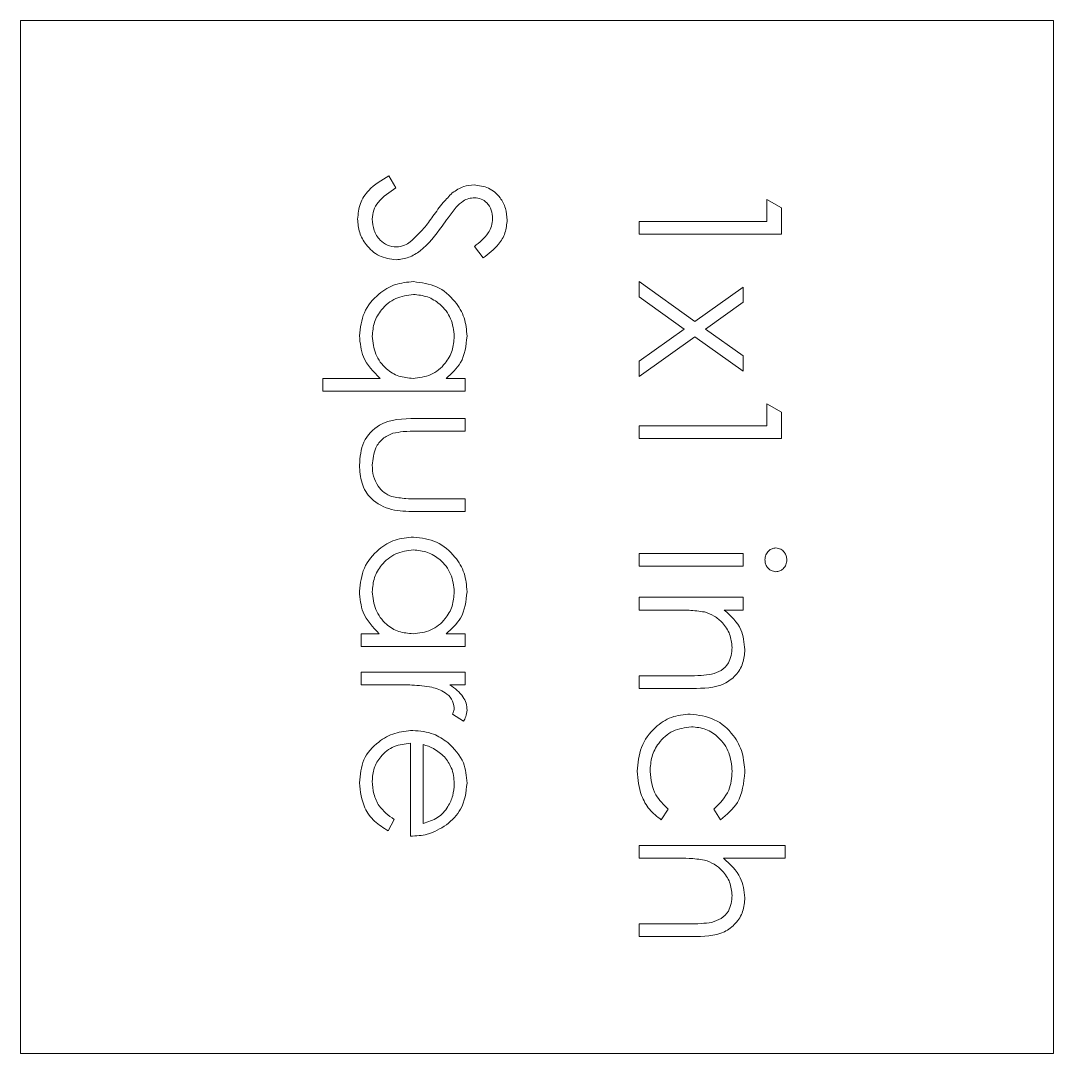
# Model space of a CAD drawing. Header units: inches. Extents: x 178 to 434, y 0 to 792.
# Drawn here: x 404.06 to 434.45, y 757.3 to 787.7 of the extents above; entities that cross this region are included whole.
import ezdxf

# ---------------------------------------------------------------- set-up
doc = ezdxf.new("R2010")
doc.units = ezdxf.units.IN
doc.header["$MEASUREMENT"] = 0

# ---------------------------------------------------------------- blocks, each defined once
blk = doc.blocks.new('block 33')
at = {"color": 7, "lineweight": 15, "true_color": 0xffffff}
blk.add_open_spline([(416.823, 765.24), (416.809, 765.403), (416.795, 765.565), (416.735, 765.709), (416.687, 765.823), (416.612, 765.926), (416.536, 766.029)], degree=3, knots=[0, 0, 0, 0, 1, 1, 1, 2, 2, 2, 2], dxfattribs=at)
blk = doc.blocks.new('block 34')
at = {"color": 7, "lineweight": 15, "true_color": 0xffffff}
blk.add_open_spline([(415.91, 764.07), (416.055, 764.116), (416.2, 764.162), (416.325, 764.243), (416.449, 764.323), (416.553, 764.438), (416.634, 764.566), (416.697, 764.667), (416.746, 764.776), (416.775, 764.89), (416.804, 765.004), (416.813, 765.122), (416.823, 765.24)], degree=3, knots=[0, 0, 0, 0, 1, 1, 1, 2, 2, 2, 3, 3, 3, 4, 4, 4, 4], dxfattribs=at)
blk = doc.blocks.new('block 35')
at = {"color": 7, "lineweight": 15, "true_color": 0xffffff}
blk.add_lwpolyline([(415.91, 766.393), (415.91, 764.07)], dxfattribs=at)
blk = doc.blocks.new('block 36')
at = {"color": 7, "lineweight": 15, "true_color": 0xffffff}
blk.add_open_spline([(416.536, 766.029), (416.432, 766.12), (416.329, 766.211), (416.21, 766.275), (416.117, 766.326), (416.013, 766.359), (415.91, 766.393)], degree=3, knots=[0, 0, 0, 0, 1, 1, 1, 2, 2, 2, 2], dxfattribs=at)
blk = doc.blocks.new('block 37')
at = {"color": 7, "lineweight": 15, "true_color": 0xffffff}
blk.add_lwpolyline([(423.368, 763.05), (422.261, 763.05)], dxfattribs=at)
blk = doc.blocks.new('block 38')
at = {"color": 7, "lineweight": 15, "true_color": 0xffffff}
blk.add_open_spline([(424.189, 762.992), (424.037, 763.013), (423.884, 763.034), (423.731, 763.043), (423.61, 763.05), (423.489, 763.05), (423.368, 763.05)], degree=3, knots=[0, 0, 0, 0, 1, 1, 1, 2, 2, 2, 2], dxfattribs=at)
blk = doc.blocks.new('block 39')
at = {"color": 7, "lineweight": 15, "true_color": 0xffffff}
blk.add_open_spline([(425, 761.951), (424.986, 762.084), (424.972, 762.217), (424.927, 762.339), (424.881, 762.461), (424.804, 762.572), (424.713, 762.671), (424.642, 762.748), (424.563, 762.817), (424.475, 762.869), (424.386, 762.922), (424.288, 762.957), (424.189, 762.992)], degree=3, knots=[0, 0, 0, 0, 1, 1, 1, 2, 2, 2, 3, 3, 3, 4, 4, 4, 4], dxfattribs=at)
blk = doc.blocks.new('block 40')
at = {"color": 7, "lineweight": 15, "true_color": 0xffffff}
blk.add_open_spline([(424.397, 761.16), (424.494, 761.191), (424.591, 761.223), (424.677, 761.276), (424.763, 761.33), (424.839, 761.405), (424.889, 761.492), (424.967, 761.627), (424.983, 761.789), (425, 761.951)], degree=3, knots=[0, 0, 0, 0, 1, 1, 1, 2, 2, 2, 3, 3, 3, 3], dxfattribs=at)
blk = doc.blocks.new('block 41')
at = {"color": 7, "lineweight": 15, "true_color": 0xffffff}
blk.add_lwpolyline([(422.261, 761.117), (423.701, 761.117)], dxfattribs=at)
blk = doc.blocks.new('block 42')
at = {"color": 7, "lineweight": 15, "true_color": 0xffffff}
blk.add_lwpolyline([(422.261, 760.741), (422.261, 761.117)], dxfattribs=at)
blk = doc.blocks.new('block 43')
at = {"color": 7, "lineweight": 15, "true_color": 0xffffff}
blk.add_lwpolyline([(423.824, 760.741), (422.261, 760.741)], dxfattribs=at)
blk = doc.blocks.new('block 44')
at = {"color": 7, "lineweight": 15, "true_color": 0xffffff}
blk.add_open_spline([(425.376, 761.885), (425.364, 761.748), (425.352, 761.611), (425.309, 761.482), (425.266, 761.353), (425.192, 761.233), (425.099, 761.131), (425.007, 761.029), (424.894, 760.945), (424.774, 760.885), (424.489, 760.746), (424.157, 760.743), (423.824, 760.741)], degree=3, knots=[0, 0, 0, 0, 1, 1, 1, 2, 2, 2, 3, 3, 3, 4, 4, 4, 4], dxfattribs=at)
blk = doc.blocks.new('block 45')
at = {"color": 7, "lineweight": 15, "true_color": 0xffffff}
blk.add_open_spline([(424.744, 763.05), (424.94, 762.872), (425.137, 762.694), (425.241, 762.47), (425.324, 762.294), (425.35, 762.09), (425.376, 761.885)], degree=3, knots=[0, 0, 0, 0, 1, 1, 1, 2, 2, 2, 2], dxfattribs=at)
blk = doc.blocks.new('block 46')
at = {"color": 7, "lineweight": 15, "true_color": 0xffffff}
blk.add_lwpolyline([(426.557, 763.05), (424.744, 763.05)], dxfattribs=at)
blk = doc.blocks.new('block 47')
at = {"color": 7, "lineweight": 15, "true_color": 0xffffff}
blk.add_lwpolyline([(422.261, 763.425), (426.557, 763.425)], dxfattribs=at)
blk = doc.blocks.new('block 48')
at = {"color": 7, "lineweight": 15, "true_color": 0xffffff}
blk.add_lwpolyline([(422.261, 763.05), (422.261, 763.425)], dxfattribs=at)
blk = doc.blocks.new('block 49')
at = {"color": 7, "lineweight": 15, "true_color": 0xffffff}
blk.add_open_spline([(416.462, 781.648), (416.268, 781.385), (416.073, 781.123), (415.816, 780.924), (415.714, 780.845), (415.603, 780.777), (415.484, 780.735), (415.365, 780.693), (415.238, 780.677), (415.11, 780.661)], degree=3, knots=[0, 0, 0, 0, 1, 1, 1, 2, 2, 2, 3, 3, 3, 3], dxfattribs=at)
blk = doc.blocks.new('block 50')
at = {"color": 7, "lineweight": 15, "true_color": 0xffffff}
blk.add_open_spline([(416.879, 782.211), (416.799, 782.108), (416.719, 782.004), (416.641, 781.899), (416.58, 781.816), (416.521, 781.732), (416.462, 781.648)], degree=3, knots=[0, 0, 0, 0, 1, 1, 1, 2, 2, 2, 2], dxfattribs=at)
blk = doc.blocks.new('block 51')
at = {"color": 7, "lineweight": 15, "true_color": 0xffffff}
blk.add_open_spline([(417.42, 782.487), (417.362, 782.482), (417.303, 782.477), (417.247, 782.462), (417.191, 782.447), (417.137, 782.421), (417.088, 782.39), (417.01, 782.34), (416.945, 782.276), (416.879, 782.211)], degree=3, knots=[0, 0, 0, 0, 1, 1, 1, 2, 2, 2, 3, 3, 3, 3], dxfattribs=at)
blk = doc.blocks.new('block 52')
at = {"color": 7, "lineweight": 15, "true_color": 0xffffff}
blk.add_open_spline([(417.413, 781.055), (417.565, 781.173), (417.717, 781.292), (417.823, 781.449), (417.864, 781.512), (417.899, 781.58), (417.919, 781.651), (417.939, 781.723), (417.945, 781.798), (417.95, 781.873)], degree=3, knots=[0, 0, 0, 0, 1, 1, 1, 2, 2, 2, 3, 3, 3, 3], dxfattribs=at)
blk = doc.blocks.new('block 53')
at = {"color": 7, "lineweight": 15, "true_color": 0xffffff}
blk.add_lwpolyline([(417.671, 780.715), (417.413, 781.055)], dxfattribs=at)
blk = doc.blocks.new('block 54')
at = {"color": 7, "lineweight": 15, "true_color": 0xffffff}
blk.add_open_spline([(418.38, 781.831), (418.367, 781.702), (418.355, 781.573), (418.314, 781.452), (418.273, 781.331), (418.204, 781.218), (418.122, 781.119), (417.993, 780.962), (417.832, 780.838), (417.671, 780.715)], degree=3, knots=[0, 0, 0, 0, 1, 1, 1, 2, 2, 2, 3, 3, 3, 3], dxfattribs=at)
blk = doc.blocks.new('block 55')
at = {"color": 7, "lineweight": 15, "true_color": 0xffffff}
blk.add_open_spline([(417.403, 782.863), (417.551, 782.845), (417.7, 782.826), (417.832, 782.766), (417.964, 782.706), (418.08, 782.603), (418.17, 782.484), (418.241, 782.39), (418.295, 782.285), (418.328, 782.174), (418.36, 782.064), (418.37, 781.947), (418.38, 781.831)], degree=3, knots=[0, 0, 0, 0, 1, 1, 1, 2, 2, 2, 3, 3, 3, 4, 4, 4, 4], dxfattribs=at)
blk = doc.blocks.new('block 56')
at = {"color": 7, "lineweight": 15, "true_color": 0xffffff}
blk.add_open_spline([(416.765, 782.629), (416.874, 782.702), (416.982, 782.776), (417.103, 782.815), (417.198, 782.845), (417.3, 782.854), (417.403, 782.863)], degree=3, knots=[0, 0, 0, 0, 1, 1, 1, 2, 2, 2, 2], dxfattribs=at)
blk = doc.blocks.new('block 57')
at = {"color": 7, "lineweight": 15, "true_color": 0xffffff}
blk.add_open_spline([(416.195, 781.942), (416.292, 782.079), (416.388, 782.215), (416.496, 782.342), (416.581, 782.442), (416.673, 782.535), (416.765, 782.629)], degree=3, knots=[0, 0, 0, 0, 1, 1, 1, 2, 2, 2, 2], dxfattribs=at)
blk = doc.blocks.new('block 58')
at = {"color": 7, "lineweight": 15, "true_color": 0xffffff}
blk.add_open_spline([(415.527, 781.187), (415.666, 781.316), (415.804, 781.445), (415.926, 781.588), (416.022, 781.701), (416.109, 781.821), (416.195, 781.942)], degree=3, knots=[0, 0, 0, 0, 1, 1, 1, 2, 2, 2, 2], dxfattribs=at)
blk = doc.blocks.new('block 59')
at = {"color": 7, "lineweight": 15, "true_color": 0xffffff}
blk.add_open_spline([(415.116, 781.037), (415.2, 781.047), (415.283, 781.058), (415.359, 781.089), (415.418, 781.113), (415.473, 781.15), (415.527, 781.187)], degree=3, knots=[0, 0, 0, 0, 1, 1, 1, 2, 2, 2, 2], dxfattribs=at)
blk = doc.blocks.new('block 60')
at = {"color": 7, "lineweight": 15, "true_color": 0xffffff}
blk.add_open_spline([(414.407, 781.858), (414.418, 781.745), (414.429, 781.632), (414.465, 781.527), (414.501, 781.421), (414.562, 781.323), (414.641, 781.241), (414.704, 781.177), (414.777, 781.124), (414.858, 781.091), (414.94, 781.059), (415.028, 781.048), (415.116, 781.037)], degree=3, knots=[0, 0, 0, 0, 1, 1, 1, 2, 2, 2, 3, 3, 3, 4, 4, 4, 4], dxfattribs=at)
blk = doc.blocks.new('block 61')
at = {"color": 7, "lineweight": 15, "true_color": 0xffffff}
blk.add_open_spline([(415.105, 782.777), (414.913, 782.653), (414.722, 782.528), (414.583, 782.351), (414.528, 782.281), (414.481, 782.202), (414.453, 782.119), (414.425, 782.035), (414.416, 781.946), (414.407, 781.858)], degree=3, knots=[0, 0, 0, 0, 1, 1, 1, 2, 2, 2, 3, 3, 3, 3], dxfattribs=at)
blk = doc.blocks.new('block 62')
at = {"color": 7, "lineweight": 15, "true_color": 0xffffff}
blk.add_lwpolyline([(414.892, 783.131), (415.105, 782.777)], dxfattribs=at)
blk = doc.blocks.new('block 63')
at = {"color": 7, "lineweight": 15, "true_color": 0xffffff}
blk.add_open_spline([(413.977, 781.858), (413.993, 782.013), (414.008, 782.168), (414.06, 782.312), (414.112, 782.456), (414.2, 782.59), (414.306, 782.702), (414.473, 782.88), (414.682, 783.005), (414.892, 783.131)], degree=3, knots=[0, 0, 0, 0, 1, 1, 1, 2, 2, 2, 3, 3, 3, 3], dxfattribs=at)
blk = doc.blocks.new('block 64')
at = {"color": 7, "lineweight": 15, "true_color": 0xffffff}
blk.add_open_spline([(415.11, 780.661), (414.939, 780.685), (414.768, 780.708), (414.617, 780.78), (414.465, 780.851), (414.334, 780.972), (414.229, 781.109), (414.145, 781.217), (414.077, 781.335), (414.038, 781.461), (413.999, 781.588), (413.988, 781.723), (413.977, 781.858)], degree=3, knots=[0, 0, 0, 0, 1, 1, 1, 2, 2, 2, 3, 3, 3, 4, 4, 4, 4], dxfattribs=at)
blk = doc.blocks.new('block 65')
at = {"color": 7, "lineweight": 15, "true_color": 0xffffff}
blk.add_open_spline([(417.199, 778.409), (417.167, 778.133), (417.136, 777.857), (417.007, 777.634), (416.905, 777.458), (416.742, 777.314), (416.579, 777.171)], degree=3, knots=[0, 0, 0, 0, 1, 1, 1, 2, 2, 2, 2], dxfattribs=at)
blk = doc.blocks.new('block 66')
at = {"color": 7, "lineweight": 15, "true_color": 0xffffff}
blk.add_open_spline([(415.623, 780.017), (415.858, 779.988), (416.092, 779.959), (416.301, 779.865), (416.51, 779.771), (416.693, 779.612), (416.842, 779.428), (416.959, 779.283), (417.055, 779.123), (417.111, 778.951), (417.167, 778.778), (417.183, 778.594), (417.199, 778.409)], degree=3, knots=[0, 0, 0, 0, 1, 1, 1, 2, 2, 2, 3, 3, 3, 4, 4, 4, 4], dxfattribs=at)
blk = doc.blocks.new('block 67')
at = {"color": 7, "lineweight": 15, "true_color": 0xffffff}
blk.add_open_spline([(414.031, 778.421), (414.058, 778.656), (414.086, 778.892), (414.177, 779.103), (414.269, 779.314), (414.424, 779.501), (414.606, 779.653), (414.749, 779.773), (414.909, 779.871), (415.081, 779.928), (415.253, 779.985), (415.438, 780.001), (415.623, 780.017)], degree=3, knots=[0, 0, 0, 0, 1, 1, 1, 2, 2, 2, 3, 3, 3, 4, 4, 4, 4], dxfattribs=at)
blk = doc.blocks.new('block 68')
at = {"color": 7, "lineweight": 15, "true_color": 0xffffff}
blk.add_open_spline([(414.639, 777.171), (414.446, 777.368), (414.253, 777.565), (414.152, 777.804), (414.073, 777.992), (414.052, 778.207), (414.031, 778.421)], degree=3, knots=[0, 0, 0, 0, 1, 1, 1, 2, 2, 2, 2], dxfattribs=at)
blk = doc.blocks.new('block 69')
at = {"color": 7, "lineweight": 15, "true_color": 0xffffff}
blk.add_lwpolyline([(412.957, 777.171), (414.639, 777.171)], dxfattribs=at)
blk = doc.blocks.new('block 70')
at = {"color": 7, "lineweight": 15, "true_color": 0xffffff}
blk.add_lwpolyline([(412.957, 776.795), (412.957, 777.171)], dxfattribs=at)
blk = doc.blocks.new('block 71')
at = {"color": 7, "lineweight": 15, "true_color": 0xffffff}
blk.add_lwpolyline([(417.145, 776.795), (412.957, 776.795)], dxfattribs=at)
blk = doc.blocks.new('block 72')
at = {"color": 7, "lineweight": 15, "true_color": 0xffffff}
blk.add_lwpolyline([(417.145, 777.171), (417.145, 776.795)], dxfattribs=at)
blk = doc.blocks.new('block 73')
at = {"color": 7, "lineweight": 15, "true_color": 0xffffff}
blk.add_lwpolyline([(416.579, 777.171), (417.145, 777.171)], dxfattribs=at)
blk = doc.blocks.new('block 74')
at = {"color": 7, "lineweight": 15, "true_color": 0xffffff}
blk.add_lwpolyline([(415.113, 768.151), (414.084, 768.151)], dxfattribs=at)
blk = doc.blocks.new('block 75')
at = {"color": 7, "lineweight": 15, "true_color": 0xffffff}
blk.add_open_spline([(416.163, 768.083), (415.968, 768.108), (415.773, 768.133), (415.577, 768.143), (415.423, 768.152), (415.268, 768.151), (415.113, 768.151)], degree=3, knots=[0, 0, 0, 0, 1, 1, 1, 2, 2, 2, 2], dxfattribs=at)
blk = doc.blocks.new('block 76')
at = {"color": 7, "lineweight": 15, "true_color": 0xffffff}
blk.add_open_spline([(416.823, 767.475), (416.804, 767.564), (416.784, 767.652), (416.74, 767.728), (416.696, 767.805), (416.627, 767.869), (416.552, 767.918), (416.433, 767.997), (416.298, 768.04), (416.163, 768.083)], degree=3, knots=[0, 0, 0, 0, 1, 1, 1, 2, 2, 2, 3, 3, 3, 3], dxfattribs=at)
blk = doc.blocks.new('block 77')
at = {"color": 7, "lineweight": 15, "true_color": 0xffffff}
blk.add_open_spline([(416.768, 767.283), (416.784, 767.317), (416.8, 767.352), (416.809, 767.388), (416.817, 767.416), (416.82, 767.446), (416.823, 767.475)], degree=3, knots=[0, 0, 0, 0, 1, 1, 1, 2, 2, 2, 2], dxfattribs=at)
blk = doc.blocks.new('block 78')
at = {"color": 7, "lineweight": 15, "true_color": 0xffffff}
blk.add_lwpolyline([(417.094, 767.077), (416.768, 767.283)], dxfattribs=at)
blk = doc.blocks.new('block 79')
at = {"color": 7, "lineweight": 15, "true_color": 0xffffff}
blk.add_open_spline([(417.199, 767.404), (417.191, 767.339), (417.183, 767.274), (417.162, 767.214), (417.145, 767.166), (417.119, 767.121), (417.094, 767.077)], degree=3, knots=[0, 0, 0, 0, 1, 1, 1, 2, 2, 2, 2], dxfattribs=at)
blk = doc.blocks.new('block 80')
at = {"color": 7, "lineweight": 15, "true_color": 0xffffff}
blk.add_open_spline([(416.694, 768.151), (416.838, 768.045), (416.982, 767.94), (417.079, 767.795), (417.118, 767.738), (417.149, 767.674), (417.168, 767.608), (417.186, 767.542), (417.192, 767.473), (417.199, 767.404)], degree=3, knots=[0, 0, 0, 0, 1, 1, 1, 2, 2, 2, 3, 3, 3, 3], dxfattribs=at)
blk = doc.blocks.new('block 81')
at = {"color": 7, "lineweight": 15, "true_color": 0xffffff}
blk.add_lwpolyline([(417.145, 768.151), (416.694, 768.151)], dxfattribs=at)
blk = doc.blocks.new('block 82')
at = {"color": 7, "lineweight": 15, "true_color": 0xffffff}
blk.add_lwpolyline([(417.145, 768.526), (417.145, 768.151)], dxfattribs=at)
blk = doc.blocks.new('block 83')
at = {"color": 7, "lineweight": 15, "true_color": 0xffffff}
blk.add_lwpolyline([(414.084, 768.526), (417.145, 768.526)], dxfattribs=at)
blk = doc.blocks.new('block 84')
at = {"color": 7, "lineweight": 15, "true_color": 0xffffff}
blk.add_lwpolyline([(414.084, 768.151), (414.084, 768.526)], dxfattribs=at)
blk = doc.blocks.new('block 85')
at = {"color": 7, "lineweight": 15, "true_color": 0xffffff}
blk.add_lwpolyline([(415.534, 763.694), (415.534, 766.432)], dxfattribs=at)
blk = doc.blocks.new('block 86')
at = {"color": 7, "lineweight": 15, "true_color": 0xffffff}
blk.add_open_spline([(416.596, 764.027), (416.412, 763.918), (416.228, 763.809), (416.028, 763.755), (415.87, 763.712), (415.702, 763.703), (415.534, 763.694)], degree=3, knots=[0, 0, 0, 0, 1, 1, 1, 2, 2, 2, 2], dxfattribs=at)
blk = doc.blocks.new('block 87')
at = {"color": 7, "lineweight": 15, "true_color": 0xffffff}
blk.add_open_spline([(417.199, 765.259), (417.167, 764.987), (417.136, 764.715), (417.01, 764.493), (416.911, 764.317), (416.754, 764.172), (416.596, 764.027)], degree=3, knots=[0, 0, 0, 0, 1, 1, 1, 2, 2, 2, 2], dxfattribs=at)
blk = doc.blocks.new('block 88')
at = {"color": 7, "lineweight": 15, "true_color": 0xffffff}
blk.add_open_spline([(416.628, 766.456), (416.813, 766.268), (416.998, 766.08), (417.091, 765.852), (417.165, 765.671), (417.182, 765.465), (417.199, 765.259)], degree=3, knots=[0, 0, 0, 0, 1, 1, 1, 2, 2, 2, 2], dxfattribs=at)
blk = doc.blocks.new('block 89')
at = {"color": 7, "lineweight": 15, "true_color": 0xffffff}
blk.add_open_spline([(415.606, 766.808), (415.814, 766.79), (416.022, 766.771), (416.21, 766.697), (416.358, 766.64), (416.493, 766.548), (416.628, 766.456)], degree=3, knots=[0, 0, 0, 0, 1, 1, 1, 2, 2, 2, 2], dxfattribs=at)
blk = doc.blocks.new('block 90')
at = {"color": 7, "lineweight": 15, "true_color": 0xffffff}
blk.add_open_spline([(414.031, 765.269), (414.052, 765.501), (414.073, 765.734), (414.163, 765.941), (414.254, 766.146), (414.414, 766.325), (414.598, 766.467), (414.743, 766.58), (414.903, 766.669), (415.074, 766.722), (415.244, 766.775), (415.425, 766.791), (415.606, 766.808)], degree=3, knots=[0, 0, 0, 0, 1, 1, 1, 2, 2, 2, 3, 3, 3, 4, 4, 4, 4], dxfattribs=at)
blk = doc.blocks.new('block 91')
at = {"color": 7, "lineweight": 15, "true_color": 0xffffff}
blk.add_open_spline([(414.876, 763.855), (414.737, 763.94), (414.599, 764.026), (414.479, 764.136), (414.36, 764.246), (414.261, 764.381), (414.193, 764.528), (414.087, 764.756), (414.059, 765.012), (414.031, 765.269)], degree=3, knots=[0, 0, 0, 0, 1, 1, 1, 2, 2, 2, 3, 3, 3, 3], dxfattribs=at)
blk = doc.blocks.new('block 92')
at = {"color": 7, "lineweight": 15, "true_color": 0xffffff}
blk.add_lwpolyline([(415.051, 764.189), (414.876, 763.855)], dxfattribs=at)
blk = doc.blocks.new('block 93')
at = {"color": 7, "lineweight": 15, "true_color": 0xffffff}
blk.add_open_spline([(414.407, 765.316), (414.417, 765.189), (414.428, 765.063), (414.459, 764.939), (414.49, 764.816), (414.541, 764.695), (414.613, 764.591), (414.725, 764.429), (414.888, 764.309), (415.051, 764.189)], degree=3, knots=[0, 0, 0, 0, 1, 1, 1, 2, 2, 2, 3, 3, 3, 3], dxfattribs=at)
blk = doc.blocks.new('block 94')
at = {"color": 7, "lineweight": 15, "true_color": 0xffffff}
blk.add_open_spline([(415.534, 766.432), (415.368, 766.413), (415.202, 766.394), (415.052, 766.331), (414.902, 766.268), (414.768, 766.162), (414.66, 766.035), (414.575, 765.934), (414.507, 765.821), (414.468, 765.699), (414.428, 765.577), (414.417, 765.446), (414.407, 765.316)], degree=3, knots=[0, 0, 0, 0, 1, 1, 1, 2, 2, 2, 3, 3, 3, 4, 4, 4, 4], dxfattribs=at)
blk = doc.blocks.new('block 95')
at = {"color": 7, "lineweight": 15, "true_color": 0xffffff}
blk.add_lwpolyline([(434.454, 757.304), (434.454, 787.698)], dxfattribs=at)
blk = doc.blocks.new('block 96')
at = {"color": 7, "lineweight": 15, "true_color": 0xffffff}
blk.add_lwpolyline([(404.06, 757.304), (434.454, 757.304)], dxfattribs=at)
blk = doc.blocks.new('block 97')
at = {"color": 7, "lineweight": 15, "true_color": 0xffffff}
blk.add_lwpolyline([(404.06, 787.698), (404.06, 757.304)], dxfattribs=at)
blk = doc.blocks.new('block 98')
at = {"color": 7, "lineweight": 15, "true_color": 0xffffff}
blk.add_lwpolyline([(434.454, 787.698), (404.06, 787.698)], dxfattribs=at)
blk = doc.blocks.new('block 99')
at = {"color": 7, "lineweight": 15, "true_color": 0xffffff}
blk.add_lwpolyline([(422.261, 781.789), (426.02, 781.789)], dxfattribs=at)
blk = doc.blocks.new('block 100')
at = {"color": 7, "lineweight": 15, "true_color": 0xffffff}
blk.add_lwpolyline([(422.261, 781.413), (422.261, 781.789)], dxfattribs=at)
blk = doc.blocks.new('block 101')
at = {"color": 7, "lineweight": 15, "true_color": 0xffffff}
blk.add_lwpolyline([(426.449, 781.413), (422.261, 781.413)], dxfattribs=at)
blk = doc.blocks.new('block 102')
at = {"color": 7, "lineweight": 15, "true_color": 0xffffff}
blk.add_lwpolyline([(426.449, 782.187), (426.449, 781.413)], dxfattribs=at)
blk = doc.blocks.new('block 103')
at = {"color": 7, "lineweight": 15, "true_color": 0xffffff}
blk.add_lwpolyline([(426.02, 782.433), (426.449, 782.187)], dxfattribs=at)
blk = doc.blocks.new('block 104')
at = {"color": 7, "lineweight": 15, "true_color": 0xffffff}
blk.add_lwpolyline([(426.02, 781.789), (426.02, 782.433)], dxfattribs=at)
blk = doc.blocks.new('block 105')
at = {"color": 7, "lineweight": 15, "true_color": 0xffffff}
blk.add_open_spline([(422.208, 765.609), (422.229, 765.85), (422.251, 766.09), (422.335, 766.31), (422.419, 766.53), (422.565, 766.729), (422.742, 766.893), (422.882, 767.022), (423.041, 767.13), (423.215, 767.192), (423.389, 767.255), (423.578, 767.273), (423.766, 767.291)], degree=3, knots=[0, 0, 0, 0, 1, 1, 1, 2, 2, 2, 3, 3, 3, 4, 4, 4, 4], dxfattribs=at)
blk = doc.blocks.new('block 106')
at = {"color": 7, "lineweight": 15, "true_color": 0xffffff}
blk.add_open_spline([(422.914, 764.177), (422.792, 764.274), (422.67, 764.371), (422.57, 764.489), (422.469, 764.607), (422.39, 764.746), (422.337, 764.892), (422.252, 765.12), (422.23, 765.365), (422.208, 765.609)], degree=3, knots=[0, 0, 0, 0, 1, 1, 1, 2, 2, 2, 3, 3, 3, 3], dxfattribs=at)
blk = doc.blocks.new('block 107')
at = {"color": 7, "lineweight": 15, "true_color": 0xffffff}
blk.add_lwpolyline([(423.12, 764.492), (422.914, 764.177)], dxfattribs=at)
blk = doc.blocks.new('block 108')
at = {"color": 7, "lineweight": 15, "true_color": 0xffffff}
blk.add_open_spline([(422.583, 765.603), (422.613, 765.36), (422.643, 765.116), (422.754, 764.915), (422.842, 764.756), (422.981, 764.624), (423.12, 764.492)], degree=3, knots=[0, 0, 0, 0, 1, 1, 1, 2, 2, 2, 2], dxfattribs=at)
blk = doc.blocks.new('block 109')
at = {"color": 7, "lineweight": 15, "true_color": 0xffffff}
blk.add_open_spline([(423.8, 766.916), (423.614, 766.889), (423.428, 766.863), (423.262, 766.785), (423.096, 766.708), (422.95, 766.579), (422.838, 766.428), (422.75, 766.309), (422.683, 766.176), (422.644, 766.037), (422.605, 765.897), (422.594, 765.75), (422.583, 765.603)], degree=3, knots=[0, 0, 0, 0, 1, 1, 1, 2, 2, 2, 3, 3, 3, 4, 4, 4, 4], dxfattribs=at)
blk = doc.blocks.new('block 110')
at = {"color": 7, "lineweight": 15, "true_color": 0xffffff}
blk.add_open_spline([(425, 765.606), (424.983, 765.792), (424.966, 765.978), (424.902, 766.149), (424.838, 766.319), (424.727, 766.474), (424.59, 766.603), (424.483, 766.704), (424.361, 766.788), (424.226, 766.838), (424.092, 766.887), (423.946, 766.901), (423.8, 766.916)], degree=3, knots=[0, 0, 0, 0, 1, 1, 1, 2, 2, 2, 3, 3, 3, 4, 4, 4, 4], dxfattribs=at)
blk = doc.blocks.new('block 111')
at = {"color": 7, "lineweight": 15, "true_color": 0xffffff}
blk.add_open_spline([(424.463, 764.492), (424.637, 764.666), (424.812, 764.84), (424.9, 765.053), (424.969, 765.221), (424.985, 765.413), (425, 765.606)], degree=3, knots=[0, 0, 0, 0, 1, 1, 1, 2, 2, 2, 2], dxfattribs=at)
blk = doc.blocks.new('block 112')
at = {"color": 7, "lineweight": 15, "true_color": 0xffffff}
blk.add_lwpolyline([(424.658, 764.177), (424.463, 764.492)], dxfattribs=at)
blk = doc.blocks.new('block 113')
at = {"color": 7, "lineweight": 15, "true_color": 0xffffff}
blk.add_open_spline([(425.376, 765.578), (425.341, 765.261), (425.306, 764.945), (425.155, 764.692), (425.037, 764.494), (424.848, 764.336), (424.658, 764.177)], degree=3, knots=[0, 0, 0, 0, 1, 1, 1, 2, 2, 2, 2], dxfattribs=at)
blk = doc.blocks.new('block 114')
at = {"color": 7, "lineweight": 15, "true_color": 0xffffff}
blk.add_open_spline([(423.766, 767.291), (424.011, 767.259), (424.256, 767.226), (424.475, 767.125), (424.693, 767.025), (424.886, 766.857), (425.034, 766.66), (425.151, 766.504), (425.241, 766.33), (425.293, 766.147), (425.346, 765.964), (425.361, 765.771), (425.376, 765.578)], degree=3, knots=[0, 0, 0, 0, 1, 1, 1, 2, 2, 2, 3, 3, 3, 4, 4, 4, 4], dxfattribs=at)
blk = doc.blocks.new('block 115')
at = {"color": 7, "lineweight": 15, "true_color": 0xffffff}
blk.add_lwpolyline([(423.368, 770.352), (422.261, 770.352)], dxfattribs=at)
blk = doc.blocks.new('block 116')
at = {"color": 7, "lineweight": 15, "true_color": 0xffffff}
blk.add_open_spline([(424.189, 770.294), (424.037, 770.315), (423.884, 770.336), (423.731, 770.345), (423.61, 770.352), (423.489, 770.352), (423.368, 770.352)], degree=3, knots=[0, 0, 0, 0, 1, 1, 1, 2, 2, 2, 2], dxfattribs=at)
blk = doc.blocks.new('block 117')
at = {"color": 7, "lineweight": 15, "true_color": 0xffffff}
blk.add_open_spline([(425, 769.253), (424.986, 769.386), (424.972, 769.518), (424.927, 769.64), (424.881, 769.763), (424.804, 769.874), (424.714, 769.973), (424.643, 770.05), (424.564, 770.12), (424.475, 770.172), (424.386, 770.224), (424.288, 770.259), (424.189, 770.294)], degree=3, knots=[0, 0, 0, 0, 1, 1, 1, 2, 2, 2, 3, 3, 3, 4, 4, 4, 4], dxfattribs=at)
blk = doc.blocks.new('block 118')
at = {"color": 7, "lineweight": 15, "true_color": 0xffffff}
blk.add_open_spline([(424.397, 768.463), (424.495, 768.493), (424.592, 768.524), (424.678, 768.577), (424.764, 768.63), (424.84, 768.706), (424.889, 768.793), (424.967, 768.929), (424.984, 769.091), (425, 769.253)], degree=3, knots=[0, 0, 0, 0, 1, 1, 1, 2, 2, 2, 3, 3, 3, 3], dxfattribs=at)
blk = doc.blocks.new('block 119')
at = {"color": 7, "lineweight": 15, "true_color": 0xffffff}
blk.add_open_spline([(423.701, 768.419), (423.832, 768.418), (423.962, 768.417), (424.092, 768.427), (424.194, 768.435), (424.296, 768.449), (424.397, 768.463)], degree=3, knots=[0, 0, 0, 0, 1, 1, 1, 2, 2, 2, 2], dxfattribs=at)
blk = doc.blocks.new('block 120')
at = {"color": 7, "lineweight": 15, "true_color": 0xffffff}
blk.add_lwpolyline([(422.261, 768.419), (423.701, 768.419)], dxfattribs=at)
blk = doc.blocks.new('block 121')
at = {"color": 7, "lineweight": 15, "true_color": 0xffffff}
blk.add_lwpolyline([(422.261, 768.043), (422.261, 768.419)], dxfattribs=at)
blk = doc.blocks.new('block 122')
at = {"color": 7, "lineweight": 15, "true_color": 0xffffff}
blk.add_lwpolyline([(423.824, 768.043), (422.261, 768.043)], dxfattribs=at)
blk = doc.blocks.new('block 123')
at = {"color": 7, "lineweight": 15, "true_color": 0xffffff}
blk.add_open_spline([(425.376, 769.187), (425.364, 769.05), (425.352, 768.913), (425.309, 768.784), (425.266, 768.656), (425.192, 768.536), (425.1, 768.434), (425.007, 768.332), (424.894, 768.248), (424.773, 768.188), (424.489, 768.049), (424.157, 768.046), (423.824, 768.043)], degree=3, knots=[0, 0, 0, 0, 1, 1, 1, 2, 2, 2, 3, 3, 3, 4, 4, 4, 4], dxfattribs=at)
blk = doc.blocks.new('block 124')
at = {"color": 7, "lineweight": 15, "true_color": 0xffffff}
blk.add_open_spline([(424.77, 770.352), (424.962, 770.173), (425.155, 769.995), (425.255, 769.771), (425.333, 769.595), (425.354, 769.391), (425.376, 769.187)], degree=3, knots=[0, 0, 0, 0, 1, 1, 1, 2, 2, 2, 2], dxfattribs=at)
blk = doc.blocks.new('block 125')
at = {"color": 7, "lineweight": 15, "true_color": 0xffffff}
blk.add_lwpolyline([(425.322, 770.352), (424.77, 770.352)], dxfattribs=at)
blk = doc.blocks.new('block 126')
at = {"color": 7, "lineweight": 15, "true_color": 0xffffff}
blk.add_lwpolyline([(425.322, 770.728), (425.322, 770.352)], dxfattribs=at)
blk = doc.blocks.new('block 127')
at = {"color": 7, "lineweight": 15, "true_color": 0xffffff}
blk.add_lwpolyline([(422.261, 770.728), (425.322, 770.728)], dxfattribs=at)
blk = doc.blocks.new('block 128')
at = {"color": 7, "lineweight": 15, "true_color": 0xffffff}
blk.add_lwpolyline([(422.261, 770.352), (422.261, 770.728)], dxfattribs=at)
blk = doc.blocks.new('block 129')
at = {"color": 7, "lineweight": 15, "true_color": 0xffffff}
blk.add_lwpolyline([(425.322, 771.641), (422.261, 771.641)], dxfattribs=at)
blk = doc.blocks.new('block 130')
at = {"color": 7, "lineweight": 15, "true_color": 0xffffff}
blk.add_lwpolyline([(425.322, 772.016), (425.322, 771.641)], dxfattribs=at)
blk = doc.blocks.new('block 131')
at = {"color": 7, "lineweight": 15, "true_color": 0xffffff}
blk.add_lwpolyline([(422.261, 772.016), (425.322, 772.016)], dxfattribs=at)
blk = doc.blocks.new('block 132')
at = {"color": 7, "lineweight": 15, "true_color": 0xffffff}
blk.add_lwpolyline([(422.261, 771.641), (422.261, 772.016)], dxfattribs=at)
blk = doc.blocks.new('block 133')
at = {"color": 7, "lineweight": 15, "true_color": 0xffffff}
blk.add_open_spline([(426.287, 771.48), (426.237, 771.487), (426.188, 771.494), (426.145, 771.516), (426.102, 771.537), (426.065, 771.573), (426.036, 771.613), (426.012, 771.645), (425.994, 771.679), (425.983, 771.716), (425.972, 771.752), (425.969, 771.791), (425.966, 771.83)], degree=3, knots=[0, 0, 0, 0, 1, 1, 1, 2, 2, 2, 3, 3, 3, 4, 4, 4, 4], dxfattribs=at)
blk = doc.blocks.new('block 134')
at = {"color": 7, "lineweight": 15, "true_color": 0xffffff}
blk.add_open_spline([(426.611, 771.83), (426.605, 771.78), (426.6, 771.731), (426.583, 771.685), (426.565, 771.64), (426.535, 771.599), (426.498, 771.564), (426.469, 771.537), (426.437, 771.515), (426.401, 771.501), (426.365, 771.488), (426.326, 771.484), (426.287, 771.48)], degree=3, knots=[0, 0, 0, 0, 1, 1, 1, 2, 2, 2, 3, 3, 3, 4, 4, 4, 4], dxfattribs=at)
blk = doc.blocks.new('block 135')
at = {"color": 7, "lineweight": 15, "true_color": 0xffffff}
blk.add_open_spline([(426.287, 772.178), (426.336, 772.171), (426.385, 772.164), (426.429, 772.143), (426.472, 772.122), (426.509, 772.087), (426.539, 772.047), (426.563, 772.015), (426.582, 771.981), (426.593, 771.945), (426.604, 771.908), (426.607, 771.869), (426.611, 771.83)], degree=3, knots=[0, 0, 0, 0, 1, 1, 1, 2, 2, 2, 3, 3, 3, 4, 4, 4, 4], dxfattribs=at)
blk = doc.blocks.new('block 136')
at = {"color": 7, "lineweight": 15, "true_color": 0xffffff}
blk.add_open_spline([(425.966, 771.83), (425.971, 771.879), (425.977, 771.928), (425.994, 771.973), (426.012, 772.018), (426.042, 772.059), (426.078, 772.093), (426.107, 772.119), (426.139, 772.142), (426.174, 772.156), (426.209, 772.169), (426.248, 772.173), (426.287, 772.178)], degree=3, knots=[0, 0, 0, 0, 1, 1, 1, 2, 2, 2, 3, 3, 3, 4, 4, 4, 4], dxfattribs=at)
blk = doc.blocks.new('block 137')
at = {"color": 7, "lineweight": 15, "true_color": 0xffffff}
blk.add_lwpolyline([(422.261, 775.775), (426.02, 775.775)], dxfattribs=at)
blk = doc.blocks.new('block 138')
at = {"color": 7, "lineweight": 15, "true_color": 0xffffff}
blk.add_lwpolyline([(422.261, 775.399), (422.261, 775.775)], dxfattribs=at)
blk = doc.blocks.new('block 139')
at = {"color": 7, "lineweight": 15, "true_color": 0xffffff}
blk.add_lwpolyline([(426.449, 775.399), (422.261, 775.399)], dxfattribs=at)
blk = doc.blocks.new('block 140')
at = {"color": 7, "lineweight": 15, "true_color": 0xffffff}
blk.add_lwpolyline([(426.449, 776.174), (426.449, 775.399)], dxfattribs=at)
blk = doc.blocks.new('block 141')
at = {"color": 7, "lineweight": 15, "true_color": 0xffffff}
blk.add_lwpolyline([(426.02, 776.419), (426.449, 776.174)], dxfattribs=at)
blk = doc.blocks.new('block 142')
at = {"color": 7, "lineweight": 15, "true_color": 0xffffff}
blk.add_lwpolyline([(426.02, 775.775), (426.02, 776.419)], dxfattribs=at)
blk = doc.blocks.new('block 143')
at = {"color": 7, "lineweight": 15, "true_color": 0xffffff}
blk.add_lwpolyline([(422.261, 779.57), (422.261, 780.017)], dxfattribs=at)
blk = doc.blocks.new('block 144')
at = {"color": 7, "lineweight": 15, "true_color": 0xffffff}
blk.add_lwpolyline([(423.591, 778.621), (422.261, 779.57)], dxfattribs=at)
blk = doc.blocks.new('block 145')
at = {"color": 7, "lineweight": 15, "true_color": 0xffffff}
blk.add_lwpolyline([(422.261, 777.672), (423.591, 778.621)], dxfattribs=at)
blk = doc.blocks.new('block 146')
at = {"color": 7, "lineweight": 15, "true_color": 0xffffff}
blk.add_lwpolyline([(422.261, 777.225), (422.261, 777.672)], dxfattribs=at)
blk = doc.blocks.new('block 147')
at = {"color": 7, "lineweight": 15, "true_color": 0xffffff}
blk.add_lwpolyline([(423.905, 778.397), (422.261, 777.225)], dxfattribs=at)
blk = doc.blocks.new('block 148')
at = {"color": 7, "lineweight": 15, "true_color": 0xffffff}
blk.add_lwpolyline([(425.322, 777.386), (423.905, 778.397)], dxfattribs=at)
blk = doc.blocks.new('block 149')
at = {"color": 7, "lineweight": 15, "true_color": 0xffffff}
blk.add_lwpolyline([(425.322, 777.833), (425.322, 777.386)], dxfattribs=at)
blk = doc.blocks.new('block 150')
at = {"color": 7, "lineweight": 15, "true_color": 0xffffff}
blk.add_lwpolyline([(424.218, 778.621), (425.322, 777.833)], dxfattribs=at)
blk = doc.blocks.new('block 151')
at = {"color": 7, "lineweight": 15, "true_color": 0xffffff}
blk.add_lwpolyline([(425.322, 779.409), (424.218, 778.621)], dxfattribs=at)
blk = doc.blocks.new('block 152')
at = {"color": 7, "lineweight": 15, "true_color": 0xffffff}
blk.add_lwpolyline([(425.322, 779.856), (425.322, 779.409)], dxfattribs=at)
blk = doc.blocks.new('block 153')
at = {"color": 7, "lineweight": 15, "true_color": 0xffffff}
blk.add_lwpolyline([(423.905, 778.844), (425.322, 779.856)], dxfattribs=at)
blk = doc.blocks.new('block 154')
at = {"color": 7, "lineweight": 15, "true_color": 0xffffff}
blk.add_lwpolyline([(422.261, 780.017), (423.905, 778.844)], dxfattribs=at)
blk = doc.blocks.new('block 155')
at = {"color": 7, "lineweight": 15, "true_color": 0xffffff}
blk.add_open_spline([(417.199, 770.892), (417.167, 770.616), (417.136, 770.34), (417.007, 770.117), (416.905, 769.94), (416.742, 769.797), (416.579, 769.654)], degree=3, knots=[0, 0, 0, 0, 1, 1, 1, 2, 2, 2, 2], dxfattribs=at)
blk = doc.blocks.new('block 156')
at = {"color": 7, "lineweight": 15, "true_color": 0xffffff}
blk.add_open_spline([(415.623, 772.5), (415.858, 772.471), (416.092, 772.442), (416.301, 772.348), (416.51, 772.254), (416.693, 772.094), (416.842, 771.911), (416.959, 771.766), (417.055, 771.606), (417.111, 771.433), (417.167, 771.261), (417.183, 771.077), (417.199, 770.892)], degree=3, knots=[0, 0, 0, 0, 1, 1, 1, 2, 2, 2, 3, 3, 3, 4, 4, 4, 4], dxfattribs=at)
blk = doc.blocks.new('block 157')
at = {"color": 7, "lineweight": 15, "true_color": 0xffffff}
blk.add_open_spline([(414.031, 770.904), (414.058, 771.139), (414.086, 771.374), (414.177, 771.585), (414.269, 771.797), (414.424, 771.983), (414.606, 772.136), (414.749, 772.255), (414.909, 772.354), (415.081, 772.411), (415.253, 772.468), (415.438, 772.484), (415.623, 772.5)], degree=3, knots=[0, 0, 0, 0, 1, 1, 1, 2, 2, 2, 3, 3, 3, 4, 4, 4, 4], dxfattribs=at)
blk = doc.blocks.new('block 158')
at = {"color": 7, "lineweight": 15, "true_color": 0xffffff}
blk.add_open_spline([(414.614, 769.654), (414.426, 769.852), (414.237, 770.051), (414.142, 770.289), (414.066, 770.477), (414.048, 770.691), (414.031, 770.904)], degree=3, knots=[0, 0, 0, 0, 1, 1, 1, 2, 2, 2, 2], dxfattribs=at)
blk = doc.blocks.new('block 159')
at = {"color": 7, "lineweight": 15, "true_color": 0xffffff}
blk.add_lwpolyline([(414.084, 769.654), (414.614, 769.654)], dxfattribs=at)
blk = doc.blocks.new('block 160')
at = {"color": 7, "lineweight": 15, "true_color": 0xffffff}
blk.add_lwpolyline([(414.084, 769.278), (414.084, 769.654)], dxfattribs=at)
blk = doc.blocks.new('block 161')
at = {"color": 7, "lineweight": 15, "true_color": 0xffffff}
blk.add_lwpolyline([(417.145, 769.278), (414.084, 769.278)], dxfattribs=at)
blk = doc.blocks.new('block 162')
at = {"color": 7, "lineweight": 15, "true_color": 0xffffff}
blk.add_lwpolyline([(417.145, 769.654), (417.145, 769.278)], dxfattribs=at)
blk = doc.blocks.new('block 163')
at = {"color": 7, "lineweight": 15, "true_color": 0xffffff}
blk.add_lwpolyline([(416.579, 769.654), (417.145, 769.654)], dxfattribs=at)
blk = doc.blocks.new('block 164')
at = {"color": 7, "lineweight": 15, "true_color": 0xffffff}
blk.add_open_spline([(415.655, 773.251), (415.426, 773.255), (415.198, 773.258), (414.976, 773.313), (414.756, 773.368), (414.543, 773.473), (414.382, 773.633), (414.255, 773.759), (414.16, 773.919), (414.107, 774.089), (414.053, 774.259), (414.042, 774.439), (414.031, 774.618)], degree=3, knots=[0, 0, 0, 0, 1, 1, 1, 2, 2, 2, 3, 3, 3, 4, 4, 4, 4], dxfattribs=at)
blk = doc.blocks.new('block 165')
at = {"color": 7, "lineweight": 15, "true_color": 0xffffff}
blk.add_lwpolyline([(417.145, 773.251), (415.655, 773.251)], dxfattribs=at)
blk = doc.blocks.new('block 166')
at = {"color": 7, "lineweight": 15, "true_color": 0xffffff}
blk.add_lwpolyline([(417.145, 773.627), (417.145, 773.251)], dxfattribs=at)
blk = doc.blocks.new('block 167')
at = {"color": 7, "lineweight": 15, "true_color": 0xffffff}
blk.add_lwpolyline([(415.725, 773.627), (417.145, 773.627)], dxfattribs=at)
blk = doc.blocks.new('block 168')
at = {"color": 7, "lineweight": 15, "true_color": 0xffffff}
blk.add_open_spline([(414.98, 773.689), (415.118, 773.666), (415.256, 773.644), (415.395, 773.634), (415.505, 773.626), (415.615, 773.627), (415.725, 773.627)], degree=3, knots=[0, 0, 0, 0, 1, 1, 1, 2, 2, 2, 2], dxfattribs=at)
blk = doc.blocks.new('block 169')
at = {"color": 7, "lineweight": 15, "true_color": 0xffffff}
blk.add_open_spline([(414.407, 774.615), (414.413, 774.506), (414.419, 774.397), (414.446, 774.292), (414.473, 774.188), (414.52, 774.088), (414.582, 773.998), (414.63, 773.927), (414.688, 773.863), (414.756, 773.812), (414.824, 773.762), (414.902, 773.726), (414.98, 773.689)], degree=3, knots=[0, 0, 0, 0, 1, 1, 1, 2, 2, 2, 3, 3, 3, 4, 4, 4, 4], dxfattribs=at)
blk = doc.blocks.new('block 170')
at = {"color": 7, "lineweight": 15, "true_color": 0xffffff}
blk.add_open_spline([(415.01, 775.554), (414.907, 775.508), (414.805, 775.462), (414.719, 775.392), (414.633, 775.321), (414.565, 775.227), (414.518, 775.125), (414.445, 774.967), (414.426, 774.791), (414.407, 774.615)], degree=3, knots=[0, 0, 0, 0, 1, 1, 1, 2, 2, 2, 3, 3, 3, 3], dxfattribs=at)
blk = doc.blocks.new('block 171')
at = {"color": 7, "lineweight": 15, "true_color": 0xffffff}
blk.add_open_spline([(415.725, 775.614), (415.591, 775.614), (415.456, 775.615), (415.323, 775.602), (415.218, 775.591), (415.114, 775.573), (415.01, 775.554)], degree=3, knots=[0, 0, 0, 0, 1, 1, 1, 2, 2, 2, 2], dxfattribs=at)
blk = doc.blocks.new('block 172')
at = {"color": 7, "lineweight": 15, "true_color": 0xffffff}
blk.add_lwpolyline([(417.145, 775.614), (415.725, 775.614)], dxfattribs=at)
blk = doc.blocks.new('block 173')
at = {"color": 7, "lineweight": 15, "true_color": 0xffffff}
blk.add_lwpolyline([(417.145, 775.99), (417.145, 775.614)], dxfattribs=at)
blk = doc.blocks.new('block 174')
at = {"color": 7, "lineweight": 15, "true_color": 0xffffff}
blk.add_lwpolyline([(415.683, 775.99), (417.145, 775.99)], dxfattribs=at)
blk = doc.blocks.new('block 175')
at = {"color": 7, "lineweight": 15, "true_color": 0xffffff}
blk.add_open_spline([(414.031, 774.618), (414.049, 774.851), (414.068, 775.084), (414.163, 775.292), (414.258, 775.498), (414.429, 775.68), (414.625, 775.793), (414.935, 775.972), (415.309, 775.981), (415.683, 775.99)], degree=3, knots=[0, 0, 0, 0, 1, 1, 1, 2, 2, 2, 3, 3, 3, 3], dxfattribs=at)
blk = doc.blocks.new('block 176')
at = {"color": 7, "lineweight": 15, "true_color": 0xffffff}
blk.add_open_spline([(423.701, 761.117), (423.832, 761.116), (423.962, 761.115), (424.092, 761.125), (424.194, 761.132), (424.296, 761.146), (424.397, 761.16)], degree=3, knots=[0, 0, 0, 0, 1, 1, 1, 2, 2, 2, 2], dxfattribs=at)
blk = doc.blocks.new('block 177')
at = {"color": 7, "lineweight": 15, "true_color": 0xffffff}
blk.add_lwpolyline([(426.557, 763.425), (426.557, 763.05)], dxfattribs=at)
blk = doc.blocks.new('block 178')
at = {"color": 7, "lineweight": 15, "true_color": 0xffffff}
blk.add_open_spline([(417.95, 781.873), (417.944, 781.958), (417.937, 782.043), (417.911, 782.122), (417.884, 782.201), (417.837, 782.274), (417.777, 782.336), (417.731, 782.384), (417.676, 782.425), (417.615, 782.449), (417.554, 782.473), (417.487, 782.48), (417.42, 782.487)], degree=3, knots=[0, 0, 0, 0, 1, 1, 1, 2, 2, 2, 3, 3, 3, 4, 4, 4, 4], dxfattribs=at)
blk = doc.blocks.new('block 179')
at = {"color": 7, "lineweight": 15, "true_color": 0xffffff}
blk.add_open_spline([(416.823, 770.887), (416.802, 771.067), (416.781, 771.246), (416.713, 771.409), (416.646, 771.572), (416.531, 771.718), (416.394, 771.836), (416.286, 771.928), (416.163, 772.003), (416.032, 772.048), (415.9, 772.093), (415.76, 772.109), (415.619, 772.124)], degree=3, knots=[0, 0, 0, 0, 1, 1, 1, 2, 2, 2, 3, 3, 3, 4, 4, 4, 4], dxfattribs=at)
blk = doc.blocks.new('block 180')
at = {"color": 7, "lineweight": 15, "true_color": 0xffffff}
blk.add_open_spline([(415.619, 772.124), (415.44, 772.099), (415.261, 772.073), (415.101, 772.001), (414.94, 771.93), (414.796, 771.811), (414.682, 771.671), (414.592, 771.561), (414.52, 771.437), (414.477, 771.305), (414.434, 771.172), (414.42, 771.031), (414.407, 770.891)], degree=3, knots=[0, 0, 0, 0, 1, 1, 1, 2, 2, 2, 3, 3, 3, 4, 4, 4, 4], dxfattribs=at)
blk = doc.blocks.new('block 181')
at = {"color": 7, "lineweight": 15, "true_color": 0xffffff}
blk.add_open_spline([(414.407, 770.891), (414.428, 770.711), (414.45, 770.532), (414.516, 770.367), (414.582, 770.202), (414.692, 770.052), (414.828, 769.933), (414.936, 769.84), (415.06, 769.765), (415.192, 769.722), (415.325, 769.679), (415.466, 769.666), (415.608, 769.654)], degree=3, knots=[0, 0, 0, 0, 1, 1, 1, 2, 2, 2, 3, 3, 3, 4, 4, 4, 4], dxfattribs=at)
blk = doc.blocks.new('block 182')
at = {"color": 7, "lineweight": 15, "true_color": 0xffffff}
blk.add_open_spline([(415.608, 769.654), (415.789, 769.674), (415.971, 769.694), (416.133, 769.765), (416.296, 769.836), (416.439, 769.957), (416.553, 770.099), (416.644, 770.211), (416.716, 770.335), (416.758, 770.469), (416.8, 770.602), (416.812, 770.745), (416.823, 770.887)], degree=3, knots=[0, 0, 0, 0, 1, 1, 1, 2, 2, 2, 3, 3, 3, 4, 4, 4, 4], dxfattribs=at)
blk = doc.blocks.new('block 183')
at = {"color": 7, "lineweight": 15, "true_color": 0xffffff}
blk.add_open_spline([(416.823, 778.404), (416.802, 778.584), (416.781, 778.763), (416.713, 778.926), (416.646, 779.089), (416.531, 779.235), (416.394, 779.353), (416.286, 779.445), (416.163, 779.52), (416.032, 779.565), (415.9, 779.61), (415.76, 779.626), (415.619, 779.641)], degree=3, knots=[0, 0, 0, 0, 1, 1, 1, 2, 2, 2, 3, 3, 3, 4, 4, 4, 4], dxfattribs=at)
blk = doc.blocks.new('block 184')
at = {"color": 7, "lineweight": 15, "true_color": 0xffffff}
blk.add_open_spline([(415.619, 779.641), (415.44, 779.616), (415.262, 779.59), (415.101, 779.519), (414.94, 779.447), (414.796, 779.329), (414.682, 779.189), (414.592, 779.078), (414.52, 778.954), (414.477, 778.822), (414.434, 778.69), (414.42, 778.549), (414.407, 778.408)], degree=3, knots=[0, 0, 0, 0, 1, 1, 1, 2, 2, 2, 3, 3, 3, 4, 4, 4, 4], dxfattribs=at)
blk = doc.blocks.new('block 185')
at = {"color": 7, "lineweight": 15, "true_color": 0xffffff}
blk.add_open_spline([(414.407, 778.408), (414.428, 778.228), (414.45, 778.049), (414.516, 777.884), (414.582, 777.72), (414.692, 777.57), (414.828, 777.451), (414.936, 777.357), (415.06, 777.283), (415.192, 777.239), (415.325, 777.196), (415.466, 777.183), (415.608, 777.171)], degree=3, knots=[0, 0, 0, 0, 1, 1, 1, 2, 2, 2, 3, 3, 3, 4, 4, 4, 4], dxfattribs=at)
blk = doc.blocks.new('block 186')
at = {"color": 7, "lineweight": 15, "true_color": 0xffffff}
blk.add_open_spline([(415.608, 777.171), (415.789, 777.191), (415.971, 777.211), (416.133, 777.282), (416.296, 777.353), (416.439, 777.474), (416.553, 777.616), (416.644, 777.728), (416.716, 777.853), (416.758, 777.986), (416.8, 778.12), (416.812, 778.262), (416.823, 778.404)], degree=3, knots=[0, 0, 0, 0, 1, 1, 1, 2, 2, 2, 3, 3, 3, 4, 4, 4, 4], dxfattribs=at)

msp = doc.modelspace()

# ---------------------------------------------------------------- block references
for name in ['block 97', 'block 98', 'block 95', 'block 63', 'block 62', 'block 61', 'block 56', 'block 55', 'block 57', 'block 51', 'block 178', 'block 103', 'block 104', 'block 50', 'block 102', 'block 64', 'block 60', 'block 58', 'block 52', 'block 54', 'block 99', 'block 100', 'block 49', 'block 59', 'block 101', 'block 53', 'block 67', 'block 66', 'block 143', 'block 154', 'block 184', 'block 183', 'block 153', 'block 152', 'block 144', 'block 151', 'block 68', 'block 185', 'block 186', 'block 65', 'block 145', 'block 147', 'block 148', 'block 150', 'block 149', 'block 146', 'block 69', 'block 70', 'block 73', 'block 72', 'block 71', 'block 141', 'block 142', 'block 175', 'block 174', 'block 173', 'block 140', 'block 137', 'block 138', 'block 170', 'block 171', 'block 172', 'block 139', 'block 164', 'block 169', 'block 168', 'block 167', 'block 166', 'block 165', 'block 157', 'block 156', 'block 180', 'block 179', 'block 131', 'block 132', 'block 130', 'block 136', 'block 135', 'block 133', 'block 134', 'block 129', 'block 158', 'block 181', 'block 182', 'block 155', 'block 127', 'block 128', 'block 126', 'block 115', 'block 116', 'block 117', 'block 124', 'block 125', 'block 159', 'block 160', 'block 163', 'block 162', 'block 161', 'block 123', 'block 118', 'block 83', 'block 84', 'block 82', 'block 120', 'block 121', 'block 119', 'block 74', 'block 75', 'block 76', 'block 80', 'block 81', 'block 122', 'block 77', 'block 78', 'block 79', 'block 105', 'block 114', 'block 109', 'block 110', 'block 90', 'block 89', 'block 94', 'block 85', 'block 35', 'block 36', 'block 88', 'block 33', 'block 106', 'block 108', 'block 111', 'block 113', 'block 91', 'block 93', 'block 34', 'block 87', 'block 107', 'block 112', 'block 92', 'block 86', 'block 47', 'block 48', 'block 177', 'block 37', 'block 38', 'block 39', 'block 45', 'block 46', 'block 44', 'block 40', 'block 41', 'block 42', 'block 176', 'block 43', 'block 96']:
    msp.add_blockref(name, (0, 0))

doc.saveas('drawing.dxf')
